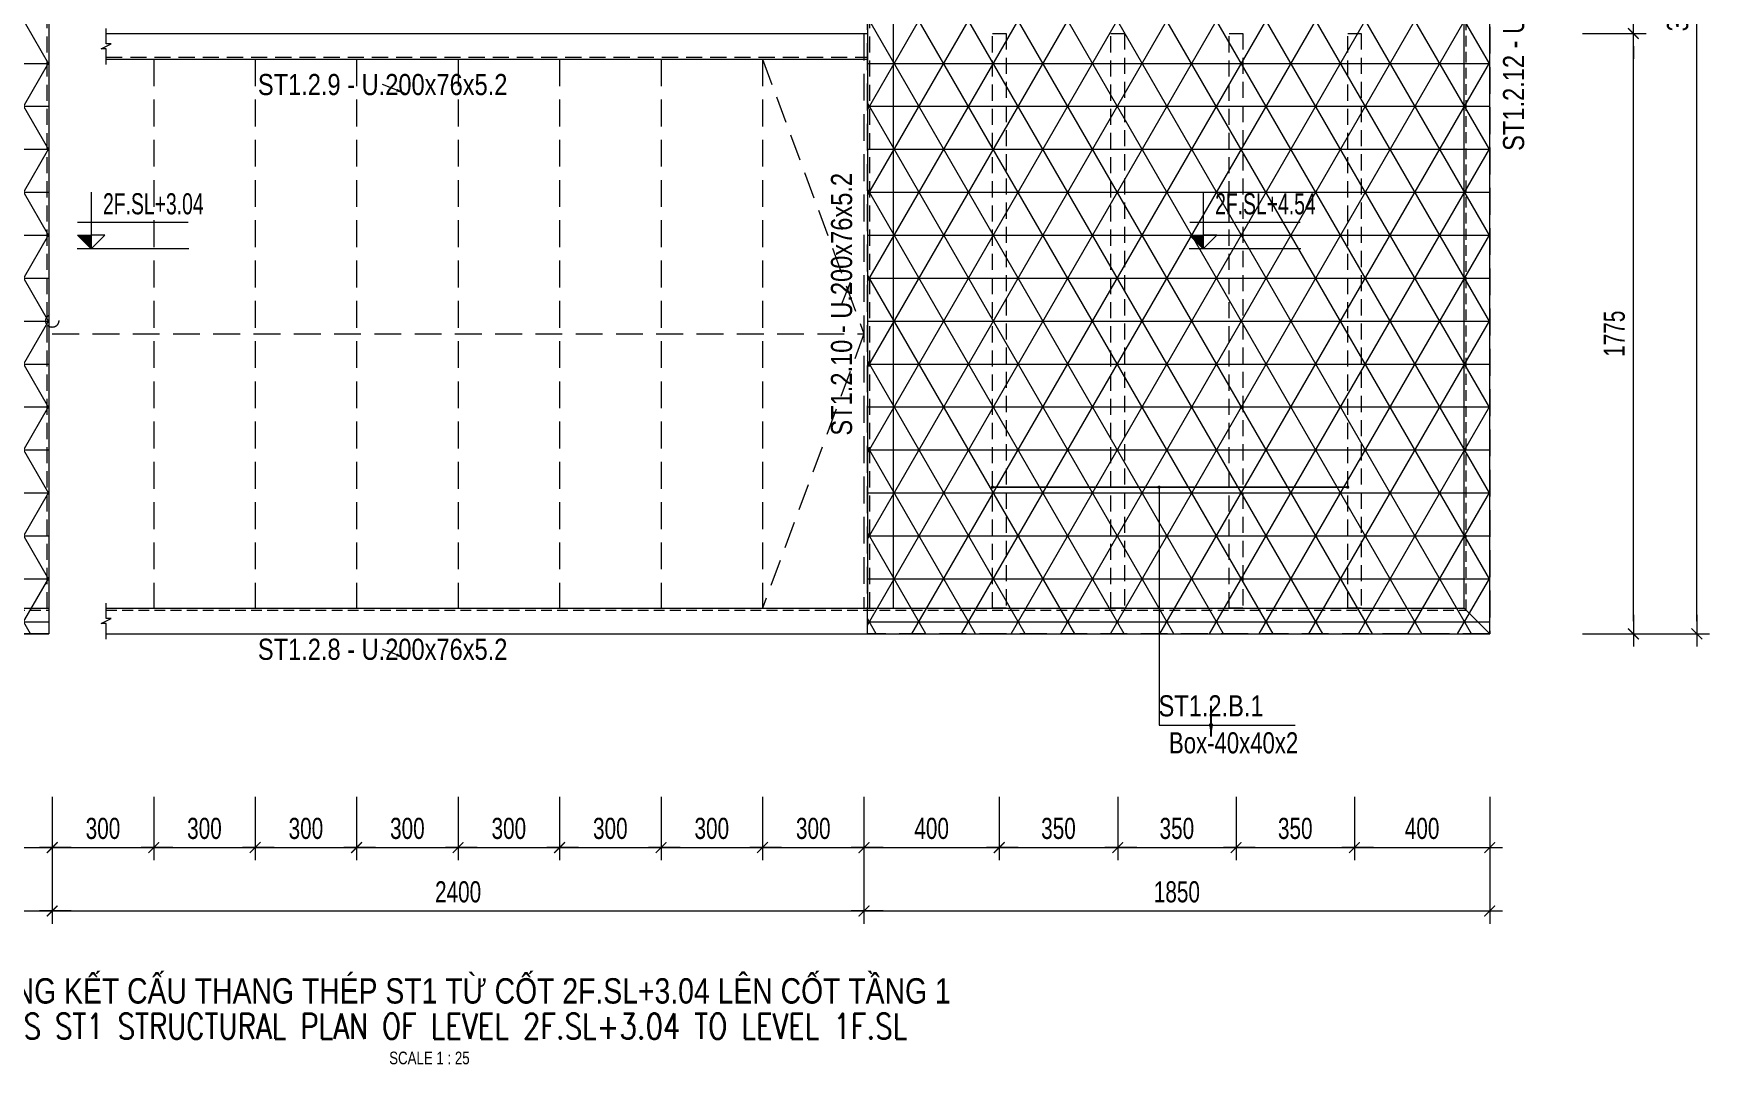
# Model space of a CAD drawing. Header units: millimetres. Extents: x 80771 to 163038, y -101774 to -59328.
# Drawn here: x 84203 to 89158, y -101774 to -98726 of the extents above; entities that cross this region are included whole.
import ezdxf
from ezdxf.enums import TextEntityAlignment as Align

# ---------------------------------------------------------------- set-up
doc = ezdxf.new("R2010")
doc.units = ezdxf.units.MM
doc.linetypes.add('HIDDEN2', pattern=[4.762499999999999, 3.175, -1.5875])
for name, color, linetype, lineweight in [('$0$NDC_S_ANNO', 7, 'Continuous', 20), ('$0$NDC_S_DIM', 1, 'Continuous', 15), ('NDC_S-ANNO', 7, 'Continuous', 20), ('NDC_S-BEAM-NAME-VERT', 7, 'Continuous', 20), ('NDC_S-BEAM-STEL', 30, 'HIDDEN2', 18), ('NDC_S-DIMS', 1, 'Continuous', 15), ('NDC_S-HIDN', 8, 'HIDDEN2', 13), ('NDC_S-TEXT-SYMB', 7, 'Continuous', 20), ('NDC_S-TEXT-VIE', 7, 'Continuous', 20), ('NDC_S_ANNO', 7, 'Continuous', 20), ('NDC_S_BEAM NAME', 7, 'Continuous', 9), ('NDC_S_CONTINUOUS', 3, 'Continuous', 20), ('NDC_S_DIM', 1, 'Continuous', 15), ('NDC_S_ENG TITLE', 3, 'Continuous', 20), ('NDC_S_HATCH MATERIAL', 8, 'Continuous', 13), ('NDC_S_TEXT SYMBOL', 7, 'Continuous', 20), ('NDC_S_VN TITLE', 6, 'Continuous', 35)]:
    doc.layers.add(name, color=color, linetype=linetype, lineweight=lineweight)
doc.styles.add('$0$ARIAL', font='arial.ttf', dxfattribs={"width": 0.8})
doc.styles.add('$0$NDC_DIM', font='', dxfattribs={"width": 0.75})
doc.styles.add('ARIAL', font='arial.ttf', dxfattribs={"width": 0.8})
doc.styles.add('NDC_ANNO', font='', dxfattribs={"width": 0.8})
doc.styles.add('NDC_ARIAL', font='arial.ttf', dxfattribs={"width": 0.85})
doc.styles.add('NDC_DIM', font='', dxfattribs={"width": 0.75})
doc.styles.add('NDC_EN TXT', font='romans.shx', dxfattribs={"width": 0.8})
doc.styles.add('NDC_VIE TXT', font='arial.ttf', dxfattribs={"width": 0.8})
doc.styles.get('$0$NDC_DIM').set_extended_font_data('Dotum')
doc.styles.get('NDC_ANNO').set_extended_font_data('Dotum')
doc.styles.get('NDC_DIM').set_extended_font_data('Dotum')
doc.dimstyles.new('$0$NDC_dim_iso', dxfattribs={"dimtxt": 2.5, "dimasz": 1, "dimexe": 1.5, "dimexo": 2.5, "dimgap": 1, "dimtad": 1, "dimdec": 0, "dimzin": 0, "dimdsep": 46, "dimtxsty": '$0$NDC_DIM', "dimblk": '$0$DIMMARK', "dimcen": 0.09, "dimdle": 1.2, "dimclrd": 1, "dimclre": 1, "dimclrt": 3, "dimadec": 0, "dimazin": 0, "dimtfac": 1, "dimtdec": 0, "dimtix": 1, "dimtofl": 0, "dimtmove": 0, "dimatfit": 3, "dimfxl": 8, "dimfxlon": 1, "dimtolj": 1, "dimtzin": 0, "dimarcsym": 0})
doc.dimstyles.new('NDC_dim_25', dxfattribs={"dimscale": 25, "dimtxt": 2.5, "dimasz": 1.5, "dimexe": 1.5, "dimexo": 2.5, "dimgap": 1, "dimtad": 1, "dimdec": 0, "dimrnd": 0.001, "dimzin": 0, "dimdsep": 46, "dimtxsty": 'NDC_DIM', "dimblk": 'DIMMARK', "dimcen": 0, "dimdle": 1.2, "dimclrd": 256, "dimclre": 256, "dimclrt": 3, "dimadec": 0, "dimazin": 0, "dimtfac": 1, "dimtdec": 0, "dimtix": 1, "dimtofl": 0, "dimtmove": 2, "dimatfit": 3, "dimfxl": 6, "dimfxlon": 1, "dimtolj": 1, "dimtzin": 0, "dimlwd": -1, "dimlwe": -1, "dimarcsym": 0})
doc.dimstyles.new('NDC_dim_iso', dxfattribs={"dimtxt": 2.5, "dimasz": 1.5, "dimexe": 1.5, "dimexo": 1.5, "dimgap": 1, "dimtad": 1, "dimdec": 0, "dimrnd": 0.001, "dimzin": 0, "dimdsep": 46, "dimtxsty": 'NDC_DIM', "dimblk": 'DIMMARK', "dimcen": 0, "dimdle": 1.2, "dimclrd": 256, "dimclre": 256, "dimclrt": 3, "dimadec": 0, "dimazin": 0, "dimtfac": 1, "dimtdec": 0, "dimtix": 1, "dimtofl": 0, "dimtmove": 2, "dimatfit": 3, "dimfxl": 6, "dimfxlon": 1, "dimtolj": 1, "dimtzin": 0, "dimlwd": -1, "dimlwe": -1, "dimarcsym": 0})

# ---------------------------------------------------------------- blocks, each defined once
blk = doc.blocks.new('DIMMARK')
at = {"layer": 'NDC_S_DIM', "color": 1}
blk.add_line((-1.5, 0), (1, 0), dxfattribs=at)
at = {"layer": 'NDC_S_DIM', "color": 2, "const_width": 0.1}
blk.add_lwpolyline([(-0.4242640687119285, -0.4242640687119285), (0.4242640687119285, 0.4242640687119285)], dxfattribs=at)
blk = doc.blocks.new('*D266')
at = {"layer": 'Defpoints', "color": 0, "transparency": 16777216}
for p in [(82408.6394810956, -100500.5782062984), (84258.63948109563, -100500.5782062984), (84258.63948109563, -101319.8428414047)]:
    blk.add_point(p, dxfattribs=at)
at = {"layer": 'NDC_S_DIM', "transparency": 16777216}
for p, q in [((82408.6394810956, -101169.8428414047), (82408.6394810956, -101357.3428414047)), ((84258.63948109563, -101169.8428414047), (84258.63948109563, -101357.3428414047)), ((82446.1394810956, -101319.8428414047), (84221.13948109563, -101319.8428414047))]:
    blk.add_line(p, q, dxfattribs=at)
at = {"layer": 'NDC_S_DIM', "transparency": 16777216, "xscale": 37.5, "yscale": 37.5, "zscale": 37.5, "rotation": 180}
blk.add_blockref('DIMMARK', (82408.6394810956, -101319.8428414047), dxfattribs=at)
at = {"layer": 'NDC_S_DIM', "transparency": 16777216, "xscale": 37.5, "yscale": 37.5, "zscale": 37.5}
blk.add_blockref('DIMMARK', (84258.63948109563, -101319.8428414047), dxfattribs=at)
at = {"layer": 'NDC_S_DIM', "color": 3, "transparency": 16777216, "insert": (83333.63948109561, -101263.5504397765), "char_height": 62.5, "attachment_point": 5, "style": 'NDC_DIM'}
blk.add_mtext('\\A1;1850', dxfattribs=at)
blk = doc.blocks.new('*D267')
at = {"layer": 'Defpoints', "color": 0, "transparency": 16777216}
for p in [(84258.63948109563, -100500.5782062984), (86658.63948109566, -100500.5782062984), (86658.63948109566, -101319.8428414047)]:
    blk.add_point(p, dxfattribs=at)
at = {"layer": 'NDC_S_DIM', "transparency": 16777216}
for p, q in [((84258.63948109563, -101169.8428414047), (84258.63948109563, -101357.3428414047)), ((86658.63948109566, -101169.8428414047), (86658.63948109566, -101357.3428414047)), ((84296.13948109563, -101319.8428414047), (86621.13948109566, -101319.8428414047))]:
    blk.add_line(p, q, dxfattribs=at)
at = {"layer": 'NDC_S_DIM', "transparency": 16777216, "xscale": 37.5, "yscale": 37.5, "zscale": 37.5, "rotation": 180}
blk.add_blockref('DIMMARK', (84258.63948109563, -101319.8428414047), dxfattribs=at)
at = {"layer": 'NDC_S_DIM', "transparency": 16777216, "xscale": 37.5, "yscale": 37.5, "zscale": 37.5}
blk.add_blockref('DIMMARK', (86658.63948109566, -101319.8428414047), dxfattribs=at)
at = {"layer": 'NDC_S_DIM', "color": 3, "transparency": 16777216, "insert": (85458.63948109564, -101263.5504397765), "char_height": 62.5, "attachment_point": 5, "style": 'NDC_DIM'}
blk.add_mtext('\\A1;2400', dxfattribs=at)
blk = doc.blocks.new('*D268')
at = {"layer": 'Defpoints', "color": 0, "transparency": 16777216}
for p in [(86658.63948109566, -100500.5782062984), (88508.63948109563, -100500.5782062984), (88508.63948109563, -101319.8428414047)]:
    blk.add_point(p, dxfattribs=at)
at = {"layer": 'NDC_S_DIM', "transparency": 16777216}
for p, q in [((86658.63948109566, -101169.8428414047), (86658.63948109566, -101357.3428414047)), ((88508.63948109563, -101169.8428414047), (88508.63948109563, -101357.3428414047)), ((86696.13948109566, -101319.8428414047), (88471.13948109563, -101319.8428414047))]:
    blk.add_line(p, q, dxfattribs=at)
at = {"layer": 'NDC_S_DIM', "transparency": 16777216, "xscale": 37.5, "yscale": 37.5, "zscale": 37.5, "rotation": 180}
blk.add_blockref('DIMMARK', (86658.63948109566, -101319.8428414047), dxfattribs=at)
at = {"layer": 'NDC_S_DIM', "transparency": 16777216, "xscale": 37.5, "yscale": 37.5, "zscale": 37.5}
blk.add_blockref('DIMMARK', (88508.63948109563, -101319.8428414047), dxfattribs=at)
at = {"layer": 'NDC_S_DIM', "color": 3, "transparency": 16777216, "insert": (87583.63948109564, -101263.5504397765), "char_height": 62.5, "attachment_point": 5, "style": 'NDC_DIM'}
blk.add_mtext('\\A1;1850', dxfattribs=at)
blk = doc.blocks.new('*D273')
at = {"layer": 'Defpoints', "color": 0, "transparency": 16777216}
for p in [(83858.63948109554, -100500.5782062984), (84258.63948109566, -100500.5782062984), (84258.63948109566, -101132.3428414047)]:
    blk.add_point(p, dxfattribs=at)
at = {"layer": 'NDC_S_DIM', "transparency": 16777216}
for p, q in [((83858.63948109554, -100982.3428414047), (83858.63948109554, -101169.8428414047)), ((84258.63948109566, -100982.3428414047), (84258.63948109566, -101169.8428414047)), ((83896.13948109554, -101132.3428414047), (84221.13948109566, -101132.3428414047))]:
    blk.add_line(p, q, dxfattribs=at)
at = {"layer": 'NDC_S_DIM', "transparency": 16777216, "xscale": 37.5, "yscale": 37.5, "zscale": 37.5, "rotation": 180}
blk.add_blockref('DIMMARK', (83858.63948109554, -101132.3428414047), dxfattribs=at)
at = {"layer": 'NDC_S_DIM', "transparency": 16777216, "xscale": 37.5, "yscale": 37.5, "zscale": 37.5}
blk.add_blockref('DIMMARK', (84258.63948109566, -101132.3428414047), dxfattribs=at)
at = {"layer": 'NDC_S_DIM', "color": 3, "transparency": 16777216, "insert": (84058.6394810956, -101076.0504397765), "char_height": 62.5, "attachment_point": 5, "style": 'NDC_DIM'}
blk.add_mtext('\\A1;400', dxfattribs=at)
blk = doc.blocks.new('*D274')
at = {"layer": 'Defpoints', "color": 0, "transparency": 16777216}
for p in [(84258.63948109566, -100500.5782062984), (84558.63948109563, -100500.5782062984), (84558.63948109563, -101132.3428414047)]:
    blk.add_point(p, dxfattribs=at)
at = {"layer": 'NDC_S_DIM', "transparency": 16777216}
for p, q in [((84258.63948109566, -100982.3428414047), (84258.63948109566, -101169.8428414047)), ((84558.63948109563, -100982.3428414047), (84558.63948109563, -101169.8428414047)), ((84296.13948109566, -101132.3428414047), (84521.13948109563, -101132.3428414047))]:
    blk.add_line(p, q, dxfattribs=at)
at = {"layer": 'NDC_S_DIM', "transparency": 16777216, "xscale": 37.5, "yscale": 37.5, "zscale": 37.5, "rotation": 180}
blk.add_blockref('DIMMARK', (84258.63948109566, -101132.3428414047), dxfattribs=at)
at = {"layer": 'NDC_S_DIM', "transparency": 16777216, "xscale": 37.5, "yscale": 37.5, "zscale": 37.5}
blk.add_blockref('DIMMARK', (84558.63948109563, -101132.3428414047), dxfattribs=at)
at = {"layer": 'NDC_S_DIM', "color": 3, "transparency": 16777216, "insert": (84408.63948109564, -101076.0504397765), "char_height": 62.5, "attachment_point": 5, "style": 'NDC_DIM'}
blk.add_mtext('\\A1;300', dxfattribs=at)
blk = doc.blocks.new('*D275')
at = {"layer": 'Defpoints', "color": 0, "transparency": 16777216}
for p in [(84558.63948109563, -100500.5782062984), (84858.63948109563, -100500.5782062984), (84858.63948109563, -101132.3428414047)]:
    blk.add_point(p, dxfattribs=at)
at = {"layer": 'NDC_S_DIM', "transparency": 16777216}
for p, q in [((84558.63948109563, -100982.3428414047), (84558.63948109563, -101169.8428414047)), ((84858.63948109563, -100982.3428414047), (84858.63948109563, -101169.8428414047)), ((84596.13948109563, -101132.3428414047), (84821.13948109563, -101132.3428414047))]:
    blk.add_line(p, q, dxfattribs=at)
at = {"layer": 'NDC_S_DIM', "transparency": 16777216, "xscale": 37.5, "yscale": 37.5, "zscale": 37.5, "rotation": 180}
blk.add_blockref('DIMMARK', (84558.63948109563, -101132.3428414047), dxfattribs=at)
at = {"layer": 'NDC_S_DIM', "transparency": 16777216, "xscale": 37.5, "yscale": 37.5, "zscale": 37.5}
blk.add_blockref('DIMMARK', (84858.63948109563, -101132.3428414047), dxfattribs=at)
at = {"layer": 'NDC_S_DIM', "color": 3, "transparency": 16777216, "insert": (84708.63948109563, -101076.0504397765), "char_height": 62.5, "attachment_point": 5, "style": 'NDC_DIM'}
blk.add_mtext('\\A1;300', dxfattribs=at)
blk = doc.blocks.new('*D276')
at = {"layer": 'Defpoints', "color": 0, "transparency": 16777216}
for p in [(84858.63948109563, -100500.5782062984), (85158.63948109564, -100500.5782062984), (85158.63948109564, -101132.3428414047)]:
    blk.add_point(p, dxfattribs=at)
at = {"layer": 'NDC_S_DIM', "transparency": 16777216}
for p, q in [((84858.63948109563, -100982.3428414047), (84858.63948109563, -101169.8428414047)), ((85158.63948109564, -100982.3428414047), (85158.63948109564, -101169.8428414047)), ((84896.13948109563, -101132.3428414047), (85121.13948109564, -101132.3428414047))]:
    blk.add_line(p, q, dxfattribs=at)
at = {"layer": 'NDC_S_DIM', "transparency": 16777216, "xscale": 37.5, "yscale": 37.5, "zscale": 37.5, "rotation": 180}
blk.add_blockref('DIMMARK', (84858.63948109563, -101132.3428414047), dxfattribs=at)
at = {"layer": 'NDC_S_DIM', "transparency": 16777216, "xscale": 37.5, "yscale": 37.5, "zscale": 37.5}
blk.add_blockref('DIMMARK', (85158.63948109564, -101132.3428414047), dxfattribs=at)
at = {"layer": 'NDC_S_DIM', "color": 3, "transparency": 16777216, "insert": (85008.63948109563, -101076.0504397765), "char_height": 62.5, "attachment_point": 5, "style": 'NDC_DIM'}
blk.add_mtext('\\A1;300', dxfattribs=at)
blk = doc.blocks.new('*D277')
at = {"layer": 'Defpoints', "color": 0, "transparency": 16777216}
for p in [(85158.63948109564, -100500.5782062984), (85458.63948109563, -100500.5782062984), (85458.63948109563, -101132.3428414047)]:
    blk.add_point(p, dxfattribs=at)
at = {"layer": 'NDC_S_DIM', "transparency": 16777216}
for p, q in [((85158.63948109564, -100982.3428414047), (85158.63948109564, -101169.8428414047)), ((85458.63948109563, -100982.3428414047), (85458.63948109563, -101169.8428414047)), ((85196.13948109564, -101132.3428414047), (85421.13948109563, -101132.3428414047))]:
    blk.add_line(p, q, dxfattribs=at)
at = {"layer": 'NDC_S_DIM', "transparency": 16777216, "xscale": 37.5, "yscale": 37.5, "zscale": 37.5, "rotation": 180}
blk.add_blockref('DIMMARK', (85158.63948109564, -101132.3428414047), dxfattribs=at)
at = {"layer": 'NDC_S_DIM', "transparency": 16777216, "xscale": 37.5, "yscale": 37.5, "zscale": 37.5}
blk.add_blockref('DIMMARK', (85458.63948109563, -101132.3428414047), dxfattribs=at)
at = {"layer": 'NDC_S_DIM', "color": 3, "transparency": 16777216, "insert": (85308.63948109563, -101076.0504397765), "char_height": 62.5, "attachment_point": 5, "style": 'NDC_DIM'}
blk.add_mtext('\\A1;300', dxfattribs=at)
blk = doc.blocks.new('*D278')
at = {"layer": 'Defpoints', "color": 0, "transparency": 16777216}
for p in [(85458.63948109563, -100500.5782062984), (85758.63948109564, -100500.5782062984), (85758.63948109564, -101132.3428414047)]:
    blk.add_point(p, dxfattribs=at)
at = {"layer": 'NDC_S_DIM', "transparency": 16777216}
for p, q in [((85458.63948109563, -100982.3428414047), (85458.63948109563, -101169.8428414047)), ((85758.63948109564, -100982.3428414047), (85758.63948109564, -101169.8428414047)), ((85496.13948109563, -101132.3428414047), (85721.13948109564, -101132.3428414047))]:
    blk.add_line(p, q, dxfattribs=at)
at = {"layer": 'NDC_S_DIM', "transparency": 16777216, "xscale": 37.5, "yscale": 37.5, "zscale": 37.5, "rotation": 180}
blk.add_blockref('DIMMARK', (85458.63948109563, -101132.3428414047), dxfattribs=at)
at = {"layer": 'NDC_S_DIM', "transparency": 16777216, "xscale": 37.5, "yscale": 37.5, "zscale": 37.5}
blk.add_blockref('DIMMARK', (85758.63948109564, -101132.3428414047), dxfattribs=at)
at = {"layer": 'NDC_S_DIM', "color": 3, "transparency": 16777216, "insert": (85608.63948109563, -101076.0504397765), "char_height": 62.5, "attachment_point": 5, "style": 'NDC_DIM'}
blk.add_mtext('\\A1;300', dxfattribs=at)
blk = doc.blocks.new('*D279')
at = {"layer": 'Defpoints', "color": 0, "transparency": 16777216}
for p in [(85758.63948109564, -100500.5782062984), (86058.63948109564, -100500.5782062984), (86058.63948109564, -101132.3428414047)]:
    blk.add_point(p, dxfattribs=at)
at = {"layer": 'NDC_S_DIM', "transparency": 16777216}
for p, q in [((85758.63948109564, -100982.3428414047), (85758.63948109564, -101169.8428414047)), ((86058.63948109564, -100982.3428414047), (86058.63948109564, -101169.8428414047)), ((85796.13948109564, -101132.3428414047), (86021.13948109564, -101132.3428414047))]:
    blk.add_line(p, q, dxfattribs=at)
at = {"layer": 'NDC_S_DIM', "transparency": 16777216, "xscale": 37.5, "yscale": 37.5, "zscale": 37.5, "rotation": 180}
blk.add_blockref('DIMMARK', (85758.63948109564, -101132.3428414047), dxfattribs=at)
at = {"layer": 'NDC_S_DIM', "transparency": 16777216, "xscale": 37.5, "yscale": 37.5, "zscale": 37.5}
blk.add_blockref('DIMMARK', (86058.63948109564, -101132.3428414047), dxfattribs=at)
at = {"layer": 'NDC_S_DIM', "color": 3, "transparency": 16777216, "insert": (85908.63948109564, -101076.0504397765), "char_height": 62.5, "attachment_point": 5, "style": 'NDC_DIM'}
blk.add_mtext('\\A1;300', dxfattribs=at)
blk = doc.blocks.new('*D280')
at = {"layer": 'Defpoints', "color": 0, "transparency": 16777216}
for p in [(86058.63948109564, -100500.5782062984), (86358.63948109563, -100500.5782062984), (86358.63948109563, -101132.3428414047)]:
    blk.add_point(p, dxfattribs=at)
at = {"layer": 'NDC_S_DIM', "transparency": 16777216}
for p, q in [((86058.63948109564, -100982.3428414047), (86058.63948109564, -101169.8428414047)), ((86358.63948109563, -100982.3428414047), (86358.63948109563, -101169.8428414047)), ((86096.13948109564, -101132.3428414047), (86321.13948109563, -101132.3428414047))]:
    blk.add_line(p, q, dxfattribs=at)
at = {"layer": 'NDC_S_DIM', "transparency": 16777216, "xscale": 37.5, "yscale": 37.5, "zscale": 37.5, "rotation": 180}
blk.add_blockref('DIMMARK', (86058.63948109564, -101132.3428414047), dxfattribs=at)
at = {"layer": 'NDC_S_DIM', "transparency": 16777216, "xscale": 37.5, "yscale": 37.5, "zscale": 37.5}
blk.add_blockref('DIMMARK', (86358.63948109563, -101132.3428414047), dxfattribs=at)
at = {"layer": 'NDC_S_DIM', "color": 3, "transparency": 16777216, "insert": (86208.63948109563, -101076.0504397765), "char_height": 62.5, "attachment_point": 5, "style": 'NDC_DIM'}
blk.add_mtext('\\A1;300', dxfattribs=at)
blk = doc.blocks.new('*D281')
at = {"layer": 'Defpoints', "color": 0, "transparency": 16777216}
for p in [(86358.63948109563, -100500.5782062984), (86658.63948109566, -100500.5782062984), (86658.63948109566, -101132.3428414047)]:
    blk.add_point(p, dxfattribs=at)
at = {"layer": 'NDC_S_DIM', "transparency": 16777216}
for p, q in [((86358.63948109563, -100982.3428414047), (86358.63948109563, -101169.8428414047)), ((86658.63948109566, -100982.3428414047), (86658.63948109566, -101169.8428414047)), ((86396.13948109563, -101132.3428414047), (86621.13948109566, -101132.3428414047))]:
    blk.add_line(p, q, dxfattribs=at)
at = {"layer": 'NDC_S_DIM', "transparency": 16777216, "xscale": 37.5, "yscale": 37.5, "zscale": 37.5, "rotation": 180}
blk.add_blockref('DIMMARK', (86358.63948109563, -101132.3428414047), dxfattribs=at)
at = {"layer": 'NDC_S_DIM', "transparency": 16777216, "xscale": 37.5, "yscale": 37.5, "zscale": 37.5}
blk.add_blockref('DIMMARK', (86658.63948109566, -101132.3428414047), dxfattribs=at)
at = {"layer": 'NDC_S_DIM', "color": 3, "transparency": 16777216, "insert": (86508.63948109564, -101076.0504397765), "char_height": 62.5, "attachment_point": 5, "style": 'NDC_DIM'}
blk.add_mtext('\\A1;300', dxfattribs=at)
blk = doc.blocks.new('*D282')
at = {"layer": 'Defpoints', "color": 0, "transparency": 16777216}
for p in [(86658.63948109566, -100500.5782062984), (87058.63948109568, -100500.5782062984), (87058.63948109568, -101132.3428414047)]:
    blk.add_point(p, dxfattribs=at)
at = {"layer": 'NDC_S_DIM', "transparency": 16777216}
for p, q in [((86658.63948109566, -100982.3428414047), (86658.63948109566, -101169.8428414047)), ((87058.63948109568, -100982.3428414047), (87058.63948109568, -101169.8428414047)), ((86696.13948109566, -101132.3428414047), (87021.13948109568, -101132.3428414047))]:
    blk.add_line(p, q, dxfattribs=at)
at = {"layer": 'NDC_S_DIM', "transparency": 16777216, "xscale": 37.5, "yscale": 37.5, "zscale": 37.5, "rotation": 180}
blk.add_blockref('DIMMARK', (86658.63948109566, -101132.3428414047), dxfattribs=at)
at = {"layer": 'NDC_S_DIM', "transparency": 16777216, "xscale": 37.5, "yscale": 37.5, "zscale": 37.5}
blk.add_blockref('DIMMARK', (87058.63948109568, -101132.3428414047), dxfattribs=at)
at = {"layer": 'NDC_S_DIM', "color": 3, "transparency": 16777216, "insert": (86858.63948109567, -101076.0504397765), "char_height": 62.5, "attachment_point": 5, "style": 'NDC_DIM'}
blk.add_mtext('\\A1;400', dxfattribs=at)
blk = doc.blocks.new('*D283')
at = {"layer": 'Defpoints', "color": 0, "transparency": 16777216}
for p in [(87058.63948109568, -100500.5782062984), (87408.63948109568, -100500.5782062984), (87408.63948109568, -101132.3428414047)]:
    blk.add_point(p, dxfattribs=at)
at = {"layer": 'NDC_S_DIM', "transparency": 16777216}
for p, q in [((87058.63948109568, -100982.3428414047), (87058.63948109568, -101169.8428414047)), ((87408.63948109568, -100982.3428414047), (87408.63948109568, -101169.8428414047)), ((87096.13948109568, -101132.3428414047), (87371.13948109568, -101132.3428414047))]:
    blk.add_line(p, q, dxfattribs=at)
at = {"layer": 'NDC_S_DIM', "transparency": 16777216, "xscale": 37.5, "yscale": 37.5, "zscale": 37.5, "rotation": 180}
blk.add_blockref('DIMMARK', (87058.63948109568, -101132.3428414047), dxfattribs=at)
at = {"layer": 'NDC_S_DIM', "transparency": 16777216, "xscale": 37.5, "yscale": 37.5, "zscale": 37.5}
blk.add_blockref('DIMMARK', (87408.63948109568, -101132.3428414047), dxfattribs=at)
at = {"layer": 'NDC_S_DIM', "color": 3, "transparency": 16777216, "insert": (87233.63948109568, -101076.0504397765), "char_height": 62.5, "attachment_point": 5, "style": 'NDC_DIM'}
blk.add_mtext('\\A1;350', dxfattribs=at)
blk = doc.blocks.new('*D284')
at = {"layer": 'Defpoints', "color": 0, "transparency": 16777216}
for p in [(87408.63948109568, -100500.5782062984), (87758.63948109568, -100500.5782062984), (87758.63948109568, -101132.3428414047)]:
    blk.add_point(p, dxfattribs=at)
at = {"layer": 'NDC_S_DIM', "transparency": 16777216}
for p, q in [((87408.63948109568, -100982.3428414047), (87408.63948109568, -101169.8428414047)), ((87758.63948109568, -100982.3428414047), (87758.63948109568, -101169.8428414047)), ((87446.13948109568, -101132.3428414047), (87721.13948109568, -101132.3428414047))]:
    blk.add_line(p, q, dxfattribs=at)
at = {"layer": 'NDC_S_DIM', "transparency": 16777216, "xscale": 37.5, "yscale": 37.5, "zscale": 37.5, "rotation": 180}
blk.add_blockref('DIMMARK', (87408.63948109568, -101132.3428414047), dxfattribs=at)
at = {"layer": 'NDC_S_DIM', "transparency": 16777216, "xscale": 37.5, "yscale": 37.5, "zscale": 37.5}
blk.add_blockref('DIMMARK', (87758.63948109568, -101132.3428414047), dxfattribs=at)
at = {"layer": 'NDC_S_DIM', "color": 3, "transparency": 16777216, "insert": (87583.63948109568, -101076.0504397765), "char_height": 62.5, "attachment_point": 5, "style": 'NDC_DIM'}
blk.add_mtext('\\A1;350', dxfattribs=at)
blk = doc.blocks.new('*D285')
at = {"layer": 'Defpoints', "color": 0, "transparency": 16777216}
for p in [(87758.63948109568, -100500.5782062984), (88108.63948109568, -100500.5782062984), (88108.63948109568, -101132.3428414047)]:
    blk.add_point(p, dxfattribs=at)
at = {"layer": 'NDC_S_DIM', "transparency": 16777216}
for p, q in [((87758.63948109568, -100982.3428414047), (87758.63948109568, -101169.8428414047)), ((88108.63948109568, -100982.3428414047), (88108.63948109568, -101169.8428414047)), ((87796.13948109568, -101132.3428414047), (88071.13948109568, -101132.3428414047))]:
    blk.add_line(p, q, dxfattribs=at)
at = {"layer": 'NDC_S_DIM', "transparency": 16777216, "xscale": 37.5, "yscale": 37.5, "zscale": 37.5, "rotation": 180}
blk.add_blockref('DIMMARK', (87758.63948109568, -101132.3428414047), dxfattribs=at)
at = {"layer": 'NDC_S_DIM', "transparency": 16777216, "xscale": 37.5, "yscale": 37.5, "zscale": 37.5}
blk.add_blockref('DIMMARK', (88108.63948109568, -101132.3428414047), dxfattribs=at)
at = {"layer": 'NDC_S_DIM', "color": 3, "transparency": 16777216, "insert": (87933.63948109568, -101076.0504397765), "char_height": 62.5, "attachment_point": 5, "style": 'NDC_DIM'}
blk.add_mtext('\\A1;350', dxfattribs=at)
blk = doc.blocks.new('*D286')
at = {"layer": 'Defpoints', "color": 0, "transparency": 16777216}
for p in [(88108.63948109568, -100500.5782062984), (88508.63948109563, -100500.5782062984), (88508.63948109563, -101132.3428414047)]:
    blk.add_point(p, dxfattribs=at)
at = {"layer": 'NDC_S_DIM', "transparency": 16777216}
for p, q in [((88108.63948109568, -100982.3428414047), (88108.63948109568, -101169.8428414047)), ((88508.63948109563, -100982.3428414047), (88508.63948109563, -101169.8428414047)), ((88146.13948109568, -101132.3428414047), (88471.13948109563, -101132.3428414047))]:
    blk.add_line(p, q, dxfattribs=at)
at = {"layer": 'NDC_S_DIM', "transparency": 16777216, "xscale": 37.5, "yscale": 37.5, "zscale": 37.5, "rotation": 180}
blk.add_blockref('DIMMARK', (88108.63948109568, -101132.3428414047), dxfattribs=at)
at = {"layer": 'NDC_S_DIM', "transparency": 16777216, "xscale": 37.5, "yscale": 37.5, "zscale": 37.5}
blk.add_blockref('DIMMARK', (88508.63948109563, -101132.3428414047), dxfattribs=at)
at = {"layer": 'NDC_S_DIM', "color": 3, "transparency": 16777216, "insert": (88308.63948109566, -101076.0504397765), "char_height": 62.5, "attachment_point": 5, "style": 'NDC_DIM'}
blk.add_mtext('\\A1;400', dxfattribs=at)
blk = doc.blocks.new('*D287')
at = {"layer": 'Defpoints', "color": 0, "transparency": 16777216}
for p in [(88508.63948109566, -98725.57820629844), (88933.29064490803, -98725.57820629844), (88508.63948109566, -100500.5782062985)]:
    blk.add_point(p, dxfattribs=at)
at = {"layer": 'NDC_S_DIM', "transparency": 16777216}
for p, q in [((88783.29064490803, -98725.57820629844), (88970.79064490803, -98725.57820629844)), ((88933.29064490803, -100463.0782062985), (88933.29064490803, -98763.07820629844)), ((88783.29064490803, -100500.5782062985), (88970.79064490803, -100500.5782062985))]:
    blk.add_line(p, q, dxfattribs=at)
at = {"layer": 'NDC_S_DIM', "transparency": 16777216, "xscale": 37.5, "yscale": 37.5, "zscale": 37.5}
for p, rotation in [((88933.29064490803, -98725.57820629844), 90), ((88933.29064490803, -100500.5782062985), 270)]:
    blk.add_blockref('DIMMARK', p, dxfattribs=dict(at, rotation=rotation))
at = {"layer": 'NDC_S_DIM', "color": 3, "transparency": 16777216, "insert": (88876.99824327977, -99613.07820629844), "char_height": 62.5, "attachment_point": 5, "rotation": 90, "style": 'NDC_DIM'}
blk.add_mtext('\\A1;1775', dxfattribs=at)
blk = doc.blocks.new('*D288')
at = {"layer": 'Defpoints', "color": 0, "transparency": 16777216}
for p in [(88508.63948109566, -98575.57820629844), (88933.29064490797, -98575.57820629844), (88508.63948109566, -98725.57820629844)]:
    blk.add_point(p, dxfattribs=at)
at = {"layer": 'NDC_S_DIM', "transparency": 16777216}
for p, q in [((88933.29064490797, -98538.07820629844), (88933.29064490797, -98500.57820629844)), ((88783.29064490797, -98575.57820629844), (88970.79064490797, -98575.57820629844)), ((88783.29064490797, -98725.57820629844), (88970.79064490797, -98725.57820629844)), ((88933.29064490797, -98763.07820629844), (88933.29064490797, -98800.57820629844))]:
    blk.add_line(p, q, dxfattribs=at)
at = {"layer": 'NDC_S_DIM', "transparency": 16777216, "xscale": 37.5, "yscale": 37.5, "zscale": 37.5}
for p, rotation in [((88933.29064490797, -98575.57820629844), 270), ((88933.29064490797, -98725.57820629844), 90)]:
    blk.add_blockref('DIMMARK', p, dxfattribs=dict(at, rotation=rotation))
at = {"layer": 'NDC_S_DIM', "color": 3, "transparency": 16777216, "insert": (88876.99824327971, -98650.57820629842), "char_height": 62.5, "attachment_point": 5, "rotation": 90, "style": 'NDC_DIM'}
blk.add_mtext('\\A1;150', dxfattribs=at)
blk = doc.blocks.new('*D290')
at = {"layer": 'Defpoints', "color": 0, "transparency": 16777216}
for p in [(88508.63948109566, -96800.57820629847), (89120.79064490797, -96800.57820629847), (88508.63948109566, -100500.5782062985)]:
    blk.add_point(p, dxfattribs=at)
at = {"layer": 'NDC_S_DIM', "transparency": 16777216}
for p, q in [((88970.79064490797, -96800.57820629847), (89158.29064490797, -96800.57820629847)), ((89120.79064490799, -100463.0782062985), (89120.79064490797, -96838.07820629847)), ((88970.79064490799, -100500.5782062985), (89158.29064490799, -100500.5782062985))]:
    blk.add_line(p, q, dxfattribs=at)
at = {"layer": 'NDC_S_DIM', "transparency": 16777216, "xscale": 37.5, "yscale": 37.5, "zscale": 37.5}
for p, rotation in [((89120.79064490797, -96800.57820629847), 90), ((89120.79064490799, -100500.5782062985), 270)]:
    blk.add_blockref('DIMMARK', p, dxfattribs=dict(at, rotation=rotation))
at = {"layer": 'NDC_S_DIM', "color": 3, "transparency": 16777216, "insert": (89064.49824327973, -98650.57820629847), "char_height": 62.5, "attachment_point": 5, "rotation": 90, "style": 'NDC_DIM'}
blk.add_mtext('\\A1;3700', dxfattribs=at)
blk = doc.blocks.new('kata_block_CT')
at = {"layer": 'NDC_S_ANNO'}
blk.add_hatch(color=3, dxfattribs=at).paths.add_polyline_path([(0, 1.596954857557648), (-1.612010908633238, 1.596954857557648), (0, 0)])
at = {"layer": 'NDC_S_ANNO', "ltscale": 50}
h = blk.add_hatch(dxfattribs=at)
h.set_pattern_fill('ANSI31', color=256, scale=1.406250541793835, style=0)
h.set_pattern_definition([(45.00000000000001, (0, 5.456968210637569e-12), (-3.157122508925224, 3.157122508925225), [])])
h.paths.add_polyline_path([(0, 1.596954857557648), (0, 0), (1.612010908924276, 1.596954857557648)])
for p, q in [((-1.592704896858777, 3.140833880479477), (11.46947077315417, 3.140833880479477)), ((11.56125648126181, 5.456968210637569e-12), (-1.63869572513795, 5.456968210637569e-12))]:
    blk.add_line(p, q, dxfattribs=at)
for points in [[(0, 6.69495074864426), (0, 0)], [(0, 0), (-1.612010908924276, 1.596954857557648), (0, 1.596954857557648)], [(0, 0), (1.612010908924276, 1.596954857557648), (0, 1.596954857557648)]]:
    blk.add_lwpolyline(points, dxfattribs=at)
at = {"layer": 'NDC_S_ANNO', "color": 8, "ltscale": 50}
blk.add_lwpolyline([(0, 0), (-1.612010908633238, 1.596954857557648), (0, 1.596954857557648)], dxfattribs=at)
at = {"layer": 'NDC_S_TEXT SYMBOL', "color": 3, "style": 'NDC_ANNO', "width": 0.8}
blk.add_attdef('CT', (1.409564409346785, 4.068271311703938), '', height=2.5, dxfattribs=at)
blk = doc.blocks.new('$0$DIMMARK')
at = {"layer": '$0$NDC_S_DIM', "color": 1}
blk.add_line((-1.5, 0), (1, 0), dxfattribs=at)
at = {"layer": '$0$NDC_S_DIM', "color": 2, "const_width": 0.1}
blk.add_lwpolyline([(-0.4242640687119285, -0.4242640687119285), (0.4242640687119285, 0.4242640687119285)], dxfattribs=at)
blk = doc.blocks.new('Drawing name_symbol')
at = {"layer": 'NDC_S_ENG TITLE', "style": 'NDC_EN TXT', "width": 0.8}
blk.add_attdef('SECTDET1', text='', height=5, dxfattribs=at).set_placement((0, 1.011264427095739), align=Align.CENTER)
at = {"layer": 'NDC_S_TEXT SYMBOL', "lineweight": 25, "style": 'NDC_ANNO', "width": 0.8}
blk.add_attdef('SSCALE', text='', height=2.5, dxfattribs=at).set_placement((0, -3.998868953555331), align=Align.CENTER)
at = {"layer": 'NDC_S_VN TITLE', "style": 'NDC_VIE TXT', "width": 0.8}
blk.add_attdef('SECTDET2', text='', height=5, dxfattribs=at).set_placement((0, 7.970649532882817), align=Align.CENTER)
blk = doc.blocks.new('*U6')
at = {"layer": '$0$NDC_S_ANNO', "ltscale": 0.8, "style": '$0$ARIAL', "width": 0.8}
blk.add_attdef('TEN', text='', height=2.5, dxfattribs=at).set_placement((-2.578270345291724, 1.026458553720925), align=Align.MIDDLE_CENTER)
at = {"layer": '$0$NDC_S_ANNO', "ltscale": 0.8, "style": '$0$ARIAL', "width": 0.8, "flags": 1}
blk.add_attdef('CHU_THICH', text='', height=2.5, dxfattribs=at).set_placement((0, 0), align=Align.MIDDLE_CENTER)
at = {"layer": 'Defpoints'}
blk.add_leader([(0, 0), (-2.578270345291724, 1.026458553720925)], dimstyle='$0$NDC_dim_iso', override={"dimgap": 0.625, "dimtad": 0}, dxfattribs=at)
blk = doc.blocks.new('*U9')
at = {"layer": 'NDC_S-ANNO', "ltscale": 0.8, "style": 'ARIAL', "width": 0.8}
blk.add_attdef('TEN', text='', height=2.5, dxfattribs=at).set_placement((-8.992528943707612e-13, 3.626766734923697), align=Align.MIDDLE_CENTER)
at = {"layer": 'NDC_S-ANNO', "ltscale": 0.8, "style": 'ARIAL', "width": 0.8, "flags": 1}
blk.add_attdef('CHU_THICH', text='', height=2.5, dxfattribs=at).set_placement((0, 0), align=Align.MIDDLE_CENTER)
at = {"layer": 'Defpoints'}
blk.add_leader([(0, 0), (-8.992528943707612e-13, 3.626766734923697)], dimstyle='NDC_dim_iso', override={"dimgap": 0.625, "dimtad": 0}, dxfattribs=at)

msp = doc.modelspace()

# ---------------------------------------------------------------- hatches: boundary and pattern name
at = {"layer": 'NDC_S_HATCH MATERIAL'}
h = msp.add_hatch(dxfattribs=at)
h.set_pattern_fill('NET3', color=256, scale=40)
h.set_pattern_definition([(0, (144226.0071803104, -54363.83197599928), (0, 127), []), (59.99999999999999, (144226.0071803104, -54363.83197599928), (-109.9852262806237, 63.50000000000001), []), (120, (144226.0071803104, -54363.83197599928), (-109.9852262806237, -63.49999999999997), [])])
h.paths.add_polyline_path([(82408.6394810956, -96800.57820629844), (84248.63948109552, -96800.57820629844), (84248.63948109552, -100500.5782062984), (82408.6394810956, -100500.5782062984)])
h = msp.add_hatch(dxfattribs=at)
h.set_pattern_fill('NET3', color=256, scale=40)
h.set_pattern_definition([(0, (148486.0071803105, -54363.83197599928), (0, 127), []), (59.99999999999999, (148486.0071803105, -54363.83197599928), (-109.9852262806237, 63.50000000000001), []), (120, (148486.0071803105, -54363.83197599928), (-109.9852262806237, -63.49999999999997), [])])
h.paths.add_polyline_path([(86668.6394810957, -96800.57820629844), (88508.63948109563, -96800.57820629844), (88508.63948109563, -100500.5782062984), (86668.6394810957, -100500.5782062984)])

# ---------------------------------------------------------------- linework, layer by layer
at = {"layer": 'NDC_S-BEAM-STEL', "ltscale": 15}
for p, q in [((84242.63948109552, -96876.57820629844), (84242.63948109552, -100424.5782062984)), ((86674.6394810957, -96876.57820629844), (86674.6394810957, -100424.5782062984))]:
    msp.add_line(p, q, dxfattribs=at)
for points in [[(87038.63940527858, -98725.57822570135), (87078.63940527858, -98725.57822570135), (87078.63948109568, -100424.5782451043), (87038.63948109568, -100424.5782451043)], [(87388.63940527858, -98725.57822570135), (87428.63940527858, -98725.57822570135), (87428.63948109568, -100424.5782451043), (87388.63948109568, -100424.5782451043)], [(87738.63940527858, -98725.57820629838), (87778.63940527858, -98725.57820629838), (87778.63948109568, -100424.5782257013), (87738.63948109568, -100424.5782257013)], [(88088.63940527858, -98725.5781868954), (88128.63940527858, -98725.5781868954), (88128.63948109568, -100424.5782062983), (88088.63948109568, -100424.5782062983)]]:
    msp.add_lwpolyline(points, close=True, dxfattribs=at)
msp.add_lwpolyline([(84418.15703301028, -98795.57820629844), (86668.6394810957, -98795.57820629847)], dxfattribs=at)
at = {"layer": 'NDC_S-HIDN', "ltscale": 25}
for p, q in [((86658.63948109566, -98725.57820629847), (86658.63948109566, -100424.5782062984)), ((84558.63948109557, -98801.57820629844), (84558.63948109566, -100424.5782062984)), ((84858.63948109557, -98801.57820629844), (84858.63948109566, -100424.5782062984)), ((85158.63948109557, -98801.57820629844), (85158.63948109566, -100424.5782062984)), ((85458.63948109557, -98801.57820629844), (85458.63948109566, -100424.5782062984)), ((85758.63948109557, -98801.57820629844), (85758.63948109566, -100424.5782062984)), ((86058.63948109557, -98801.57820629844), (86058.63948109566, -100424.5782062984)), ((86358.63948109557, -98801.57820629847), (86358.63948109566, -100424.5782062984))]:
    msp.add_line(p, q, dxfattribs=at)
msp.add_lwpolyline([(82408.6394810956, -96800.57820629844), (84248.63948109552, -96800.57820629844), (84248.63948109552, -100500.5782062984), (82408.6394810956, -100500.5782062984)], close=True, dxfattribs=at)
for points in [[(86668.6394810957, -96800.57820629844), (88508.63948109563, -96800.57820629844), (88508.63948109563, -100500.5782062984), (86668.6394810957, -100500.5782062984), (86668.6394810957, -98575.5782062984)], [(86358.63948109557, -98801.57820629847), (86658.63948109566, -99613.07820629844), (86358.63948109566, -100424.5782062984)], [(84258.6394810956, -99613.07820629844), (86658.63948109566, -99613.07820629844)]]:
    msp.add_lwpolyline(points, dxfattribs=at)
at = {"layer": 'NDC_S-HIDN', "ltscale": 10}
msp.add_lwpolyline([(84418.15703301027, -100430.5782062984), (88438.63948109563, -100430.5782062984), (88438.63948109563, -96870.57820629844), (82478.6394810956, -96870.57820629844), (82478.6394810956, -100430.5782062984), (84248.63948109552, -100430.5782062984)], dxfattribs=at)
at = {"layer": 'NDC_S-HIDN', "ltscale": 25}
msp.add_circle((84258.6394810956, -99575.07820629838), 19.16995708958711, dxfattribs=at)
at = {"layer": 'NDC_S_CONTINUOUS'}
for p, q in [((84248.63948109552, -96876.57820629844), (84248.63948109552, -100500.5782062984)), ((86668.6394810957, -96876.57820629844), (86668.6394810957, -100424.5782062984)), ((86744.6394810957, -96876.57820629844), (86744.6394810957, -100424.5782062984)), ((88432.63948109563, -100424.5782062984), (88508.63948109563, -100500.5782062984))]:
    msp.add_line(p, q, dxfattribs=at)
for points in [[(84418.15703301027, -100500.5782062984), (88508.63948109563, -100500.5782062984), (88508.63948109563, -96800.57820629844), (82408.6394810956, -96800.57820629844), (82408.6394810956, -100500.5782062984), (84248.63948109552, -100500.5782062984)], [(84418.15703301027, -100424.5782062984), (88432.63948109563, -100424.5782062984), (88432.63948109563, -96876.57820629844), (82484.6394810956, -96876.57820629844), (82484.6394810956, -100424.5782062984), (84248.63948109552, -100424.5782062984)], [(84418.15703301028, -98725.57820629844), (86668.6394810957, -98725.57820629847)], [(84418.15703301028, -98801.57820629844), (86668.6394810957, -98801.57820629847)]]:
    msp.add_lwpolyline(points, dxfattribs=at)
at = {"layer": 'NDC_S_HATCH MATERIAL'}
for points in [[(84418.15703301028, -98816.77820629845), (84418.15703301028, -98771.17820629844), (84402.95703301029, -98771.17820629844), (84433.35703301028, -98755.97820629843), (84418.15703301028, -98755.97820629843), (84418.15703301028, -98710.37820629845)], [(84418.15703301027, -100515.7782062984), (84418.15703301027, -100470.1782062984), (84402.95703301029, -100470.1782062984), (84433.35703301028, -100454.9782062984), (84418.15703301027, -100454.9782062984), (84418.15703301027, -100409.3782062984)]]:
    msp.add_lwpolyline(points, dxfattribs=at)

# ---------------------------------------------------------------- block references
at = {"layer": 'NDC_S-ANNO'}
ref = msp.add_blockref('kata_block_CT', (84373.53321582937, -99361.92027350864), dxfattribs=dict(at, xscale=25, yscale=25, zscale=25))
ref.add_attrib('CT', '2F.SL+3.04', (84408.77232606075, -99260.2134906908), dxfattribs={"layer": 'NDC_S-TEXT-SYMB', "color": 3, "height": 62.5, "style": 'NDC_ANNO', "width": 0.7})
ref = msp.add_blockref('kata_block_CT', (87661.42267882239, -99361.92027350864), dxfattribs=dict(at, xscale=25, yscale=25, zscale=25))
ref.add_attrib('CT', '2F.SL+4.54', (87696.66178905376, -99260.2134906908), dxfattribs={"layer": 'NDC_S-TEXT-SYMB', "color": 3, "height": 62.5, "style": 'NDC_ANNO', "width": 0.7})
at = {"layer": 'NDC_S-BEAM-NAME-VERT', "xscale": 24.99999999999998, "yscale": 24.99999999999998, "zscale": 24.99999999999998}
msp.add_blockref('*U9', (87684.72770881583, -100803.9480338038), dxfattribs=at).add_auto_attribs({'TEN': 'ST1.2.B.1'})
at = {"layer": 'NDC_S_ANNO', "xscale": 15, "yscale": 15, "zscale": 15}
msp.add_blockref('Drawing name_symbol', (85373.79461706022, -101713.1140025063), dxfattribs=at).add_auto_attribs({'SECTDET1': 'STAIRS ST1 STRUCTURAL PLAN OF LEVEL 2F.SL+3.04 TO LEVEL 1F.SL', 'SECTDET2': 'MẶT BẰNG KẾT CẤU THANG THÉP ST1 TỪ CỐT 2F.SL+3.04 LÊN CỐT TẦNG 1', 'SSCALE': 'SCALE 1 : 25'})
at = {"layer": 'NDC_S_BEAM NAME', "xscale": 25, "yscale": 25, "zscale": 25, "rotation": 90}
for p, values in [((88604.7827382572, -98619.72143311732), {'TEN': 'ST1.2.12 - U.200x76x5.2'}), ((86617.88368576346, -99461.57257997265), {'TEN': 'ST1.2.10 - U.200x76x5.2'})]:
    msp.add_blockref('*U6', p, dxfattribs=at).add_auto_attribs(values)
at = {"layer": 'NDC_S_BEAM NAME', "xscale": 25, "yscale": 25, "zscale": 25}
for p, values in [((85299.95925054929, -98902.06974769052), {'TEN': 'ST1.2.9 - U.200x76x5.2'}), ((85299.95925054929, -100571.7356891757), {'TEN': 'ST1.2.8 - U.200x76x5.2'})]:
    msp.add_blockref('*U6', p, dxfattribs=at).add_auto_attribs(values)

# ---------------------------------------------------------------- texts
at = {"layer": 'NDC_S-TEXT-VIE', "style": 'NDC_ARIAL', "width": 0.75}
msp.add_text('Box-40x40x2', height=62.49999999999999, dxfattribs=at).set_placement((87560.25651614345, -100822.5733153761), align=Align.MIDDLE_LEFT)

# ---------------------------------------------------------------- dimensions: what is measured, and where the dimension line sits
at = {"layer": 'NDC_S_DIM'}
for base, p1, p2, picture, middle in [((89120.79064490797, -96800.57820629847), (88508.63948109563, -100500.5782062984), (88508.63948109563, -96800.57820629844), '*D290', (89064.49824327973, -98650.57820629847)), ((88933.29064490797, -98575.57820629844), (88508.63948109563, -98725.57820629838), (88508.63948109563, -98575.57820629838), '*D288', (88876.99824327971, -98650.57820629842)), ((88933.29064490803, -98725.57820629844), (88508.63948109563, -100500.5782062984), (88508.63948109563, -98725.57820629838), '*D287', (88876.99824327977, -99613.07820629844))]:
    dim = msp.add_linear_dim(base=base, p1=p1, p2=p2, angle=90, dimstyle='NDC_dim_25', dxfattribs=at)
    dim.commit()
    dim.dimension.update_dxf_attribs({"geometry": picture, "text_midpoint": middle})
for base, p1, p2, picture, middle in [((84258.63948109563, -101319.8428414047), (82408.6394810956, -100500.5782062984), (84258.63948109563, -100500.5782062984), '*D266', (83333.63948109561, -101263.5504397765)), ((84258.63948109566, -101132.3428414047), (83858.63948109554, -100500.5782062984), (84258.63948109566, -100500.5782062984), '*D273', (84058.6394810956, -101076.0504397765)), ((86658.63948109566, -101319.8428414047), (84258.63948109563, -100500.5782062984), (86658.63948109566, -100500.5782062984), '*D267', (85458.63948109564, -101263.5504397765)), ((84558.63948109563, -101132.3428414047), (84258.63948109566, -100500.5782062984), (84558.63948109563, -100500.5782062984), '*D274', (84408.63948109564, -101076.0504397765)), ((84858.63948109563, -101132.3428414047), (84558.63948109563, -100500.5782062984), (84858.63948109563, -100500.5782062984), '*D275', (84708.63948109563, -101076.0504397765)), ((85158.63948109564, -101132.3428414047), (84858.63948109563, -100500.5782062984), (85158.63948109564, -100500.5782062984), '*D276', (85008.63948109563, -101076.0504397765)), ((85458.63948109563, -101132.3428414047), (85158.63948109564, -100500.5782062984), (85458.63948109563, -100500.5782062984), '*D277', (85308.63948109563, -101076.0504397765)), ((85758.63948109564, -101132.3428414047), (85458.63948109563, -100500.5782062984), (85758.63948109564, -100500.5782062984), '*D278', (85608.63948109563, -101076.0504397765)), ((86058.63948109564, -101132.3428414047), (85758.63948109564, -100500.5782062984), (86058.63948109564, -100500.5782062984), '*D279', (85908.63948109564, -101076.0504397765)), ((86358.63948109563, -101132.3428414047), (86058.63948109564, -100500.5782062984), (86358.63948109563, -100500.5782062984), '*D280', (86208.63948109563, -101076.0504397765)), ((86658.63948109566, -101132.3428414047), (86358.63948109563, -100500.5782062984), (86658.63948109566, -100500.5782062984), '*D281', (86508.63948109564, -101076.0504397765)), ((88508.63948109563, -101319.8428414047), (86658.63948109566, -100500.5782062984), (88508.63948109563, -100500.5782062984), '*D268', (87583.63948109564, -101263.5504397765)), ((87058.63948109568, -101132.3428414047), (86658.63948109566, -100500.5782062984), (87058.63948109568, -100500.5782062984), '*D282', (86858.63948109567, -101076.0504397765)), ((87408.63948109568, -101132.3428414047), (87058.63948109568, -100500.5782062984), (87408.63948109568, -100500.5782062984), '*D283', (87233.63948109568, -101076.0504397765)), ((87758.63948109568, -101132.3428414047), (87408.63948109568, -100500.5782062984), (87758.63948109568, -100500.5782062984), '*D284', (87583.63948109568, -101076.0504397765)), ((88108.63948109568, -101132.3428414047), (87758.63948109568, -100500.5782062984), (88108.63948109568, -100500.5782062984), '*D285', (87933.63948109568, -101076.0504397765)), ((88508.63948109563, -101132.3428414047), (88108.63948109568, -100500.5782062984), (88508.63948109563, -100500.5782062984), '*D286', (88308.63948109566, -101076.0504397765))]:
    dim = msp.add_linear_dim(base=base, p1=p1, p2=p2, dimstyle='NDC_dim_25', dxfattribs=at)
    dim.commit()
    dim.dimension.update_dxf_attribs({"geometry": picture, "text_midpoint": middle})

# ---------------------------------------------------------------- leaders
at = {"layer": 'NDC_S-DIMS', "linetype": 'Continuous'}
for points, override in [([(87038.63942714597, -100066.8127726111), (88088.63942714597, -100066.8127257553)], {"dimtad": 0, "dimldrblk": 'DotSmall'}), ([(88088.63942714597, -100066.8127257553), (87038.63942714597, -100066.8127726111)], {"dimtad": 0, "dimldrblk": 'DotSmall'}), ([(87530.95353956742, -100066.8127506418), (87530.95353443467, -100770.8547155798), (87933.15587754094, -100770.8547155798)], {"dimgap": 1, "dimtad": 0, "dimldrblk": 'DotSmall'})]:
    msp.add_leader(points, dimstyle='NDC_dim_25', override=override, dxfattribs=at)

doc.saveas('drawing.dxf')
